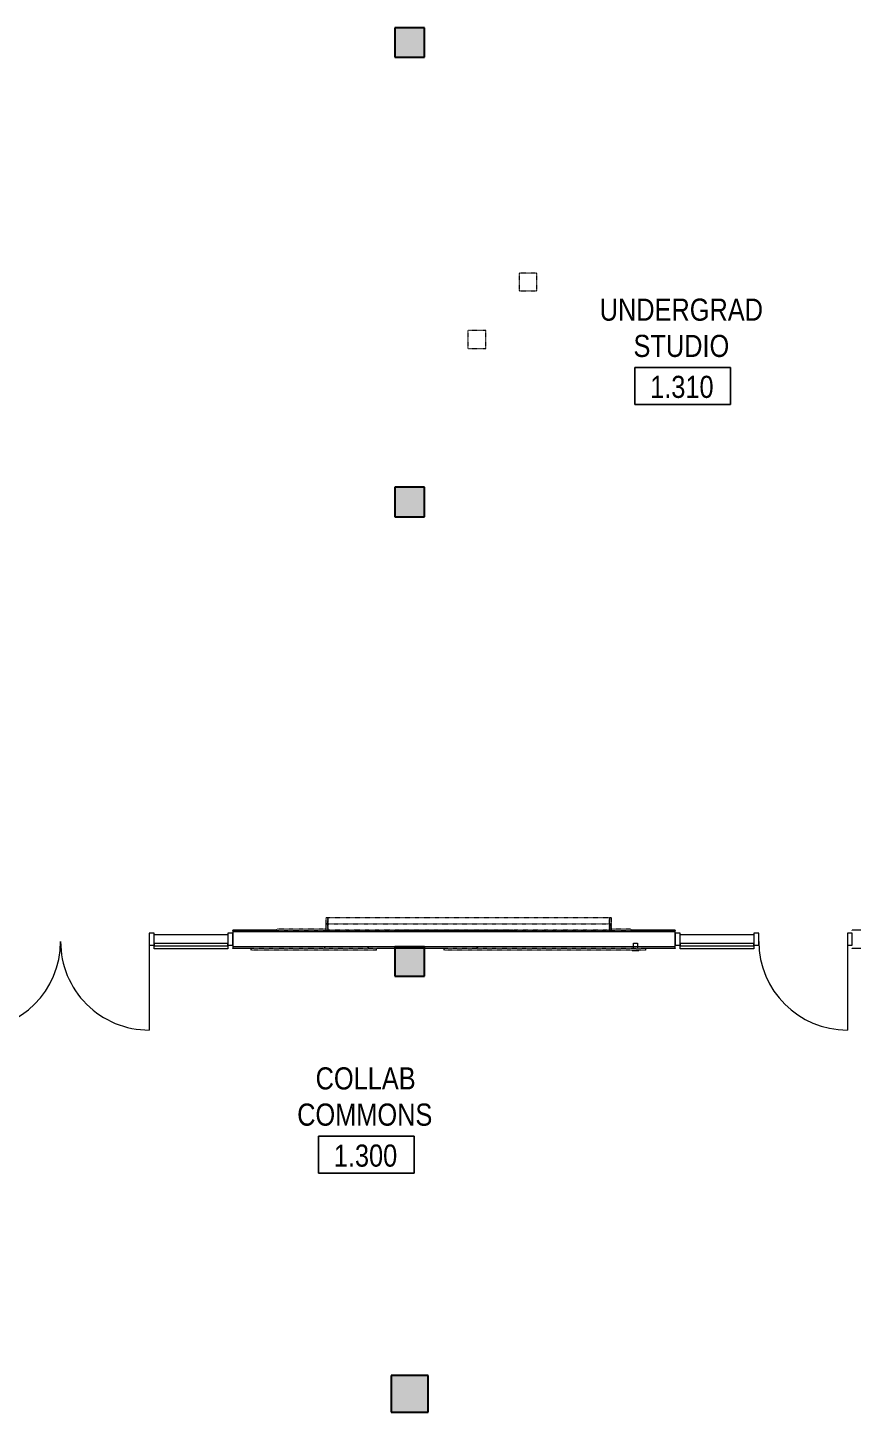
# Model space of a CAD drawing. Header units: inches. Extents: x -3640 to -1418, y -3630 to 137.
# Drawn here: x -2572 to -2236, y -958 to -395 of the extents above; entities that cross this region are included whole.
import ezdxf

# ---------------------------------------------------------------- set-up
doc = ezdxf.new("R2010")
doc.units = ezdxf.units.IN
doc.header["$MEASUREMENT"] = 0
doc.linetypes.add('Hidden Equipment- BSALS', pattern=[0.0625, 0.03125, -0.03125])
for name, color, linetype, lineweight in [('A-AREA-IDEN', 2, 'Continuous', 9), ('A-DOOR', 31, 'Continuous', 13), ('A-GLAZ-CURT', 52, 'Continuous', 13), ('A-GLAZ-CWMG', 51, 'Continuous', 13), ('A-WALL', 113, 'Continuous', 13), ('A-WALL-PATT', 111, 'Continuous', 13), ('E-SERT', 181, 'Continuous', 13), ('I-WALL', 2, 'Continuous', 13), ('Q-SPCQ', 91, 'Continuous', 13), ('S-COLS', 52, 'Continuous', 13)]:
    doc.layers.add(name, color=color, linetype=linetype, lineweight=lineweight)
doc.styles.add('Arial Narrow', font='ARIALN.TTF', dxfattribs={"height": 9})
pattern_1 = [(0, (0, 0), (30.72, 7.68), [1.267, -21.773, 1.267, -21.773, -122.88]), (0, (0, 0), (30.72, 7.68), [-46.08, 1.267, -44.813, 1.267, -21.773, -53.76]), (0, (0, 0), (30.72, 7.68), [-115.2, 1.267, -14.093, 1.267, -37.133]), (120, (11.52, 3.84), (-22.011075, 22.7643), [1.267, -21.773, 1.267, -21.773, -122.88]), (120, (11.52, 3.84), (-22.011075, 22.7643), [-46.08, 1.267, -44.813, 1.267, -21.773, -53.76]), (120, (11.52, 3.84), (-22.011075, 22.7643), [-115.2, 1.267, -14.093, 1.267, -37.133]), (240, (15.36, 19.2), (-8.708925, -30.4443), [1.267, -21.773, 1.267, -21.773, -122.88]), (240, (15.36, 19.2), (-8.708925, -30.4443), [-46.08, 1.267, -44.813, 1.267, -21.773, -53.76]), (240, (15.36, 19.2), (-8.708925, -30.4443), [-115.2, 1.267, -14.093, 1.267, -37.133])]

# ---------------------------------------------------------------- blocks, each defined once
blk = doc.blocks.new('15830016-STRUCT_MARTINEZ-MOORE_CENTRAL_v2018_rvt-1-DIMENSION PLAN - LEVEL 1 _567_ - 2__ - CAD')
at = {"layer": 'S-COLS', "lineweight": 5}
for points in [[(-2410.4, -406.64), (-2410.4, -394.64), (-2422.4, -394.64), (-2422.4, -406.64)], [(-2410.4, -593.64), (-2410.4, -581.64), (-2422.4, -581.64), (-2422.4, -593.64)], [(-2410.4, -780.64), (-2410.4, -768.64), (-2422.4, -768.64), (-2422.4, -780.64)], [(-2408.9, -958.14), (-2408.9, -943.14), (-2423.9, -943.14), (-2423.9, -958.14)]]:
    blk.add_hatch(color=50, dxfattribs=at).paths.add_polyline_path(points, flags=0)
at = {"layer": 'S-COLS', "color": 253, "lineweight": 25}
for p, q in [((-2410.4, -394.64), (-2422.4, -394.64)), ((-2422.4, -394.64), (-2422.4, -406.64)), ((-2410.4, -406.64), (-2410.4, -394.64)), ((-2422.4, -406.64), (-2410.4, -406.64)), ((-2410.4, -581.64), (-2422.4, -581.64)), ((-2422.4, -581.64), (-2422.4, -593.64)), ((-2410.4, -593.64), (-2410.4, -581.64)), ((-2422.4, -593.64), (-2410.4, -593.64)), ((-2410.4, -768.64), (-2422.4, -768.64)), ((-2422.4, -768.64), (-2422.4, -780.64)), ((-2410.4, -780.64), (-2410.4, -768.64)), ((-2422.4, -780.64), (-2410.4, -780.64)), ((-2408.9, -943.14), (-2423.9, -943.14)), ((-2423.9, -943.14), (-2423.9, -958.14)), ((-2408.9, -958.14), (-2408.9, -943.14)), ((-2423.9, -958.14), (-2408.9, -958.14))]:
    blk.add_line(p, q, dxfattribs=at)
blk = doc.blocks.new('SD_Card_Reader-BSALS - Card Reader-V51-DIMENSION PLAN - LEVEL 1 _567_ - 2__ - CAD')
at = {"layer": 'E-SERT', "color": 250, "lineweight": 9}
for p, q in [((-2325.95, -770.02), (-2325.95, -770.14)), ((-2325.95, -770.14), (-2323.2, -770.14)), ((-2325.32, -769.27), (-2325.32, -767.27)), ((-2325.32, -767.27), (-2323.82, -767.27)), ((-2323.82, -767.27), (-2323.82, -769.27)), ((-2323.2, -770.14), (-2323.2, -770.02))]:
    blk.add_line(p, q, dxfattribs=at)
blk = doc.blocks.new('15830016-ELEC_BSALS_CENTRAL_v2018_rvt-1-DIMENSION PLAN - LEVEL 1 _567_ - 2__ - CAD')
at = {"color": 250, "lineweight": 9}
blk.add_blockref('SD_Card_Reader-BSALS - Card Reader-V51-DIMENSION PLAN - LEVEL 1 _567_ - 2__ - CAD', (0, 0), dxfattribs=at)
blk = doc.blocks.new('Equip-Projector-Ceiling- BSALS - PROJECTOR-3867191-DIMENSION PLAN - LEVEL 1 _567_ - 2__ - CAD')
at = {"layer": 'Q-SPCQ', "linetype": 'Hidden Equipment- BSALS', "lineweight": 20}
for p, q in [((-3.65, -3.65), (-3.65, 3.65)), ((-3.65, 3.65), (3.65, 3.65)), ((3.65, 3.65), (3.65, -3.65)), ((3.65, -3.65), (-3.65, -3.65))]:
    blk.add_line(p, q, dxfattribs=at)
blk = doc.blocks.new('Equip- Marker Board- 1 Panell - MB1-4_x8_-2941248-DIMENSION PLAN - LEVEL 1 _567_ - 2__ - CAD')
at = {"layer": 'Q-SPCQ', "linetype": 'Hidden Equipment- BSALS', "lineweight": 20}
for p, q in [((-12, 0.25), (-20, 0.25)), ((-12, -0.25), (-12, 0.25)), ((-60, -0.19), (-60, -0.25)), ((-60, -0.25), (-20.69, -0.25)), ((-20, -0.25), (-12, -0.25))]:
    blk.add_line(p, q, dxfattribs=at)
blk = doc.blocks.new('Equip- Marker Board- 1 Panell - MB1-4_x8_-V73-DIMENSION PLAN - LEVEL 1 _567_ - 2__ - CAD')
at = {"layer": 'Q-SPCQ', "linetype": 'Hidden Equipment- BSALS', "lineweight": 20}
for p, q in [((-40, 0.25), (-60, 0.25)), ((-60, 0.25), (-60, -0.25)), ((-60, -0.25), (-40, -0.25)), ((-39.32, -0.25), (-12, -0.25)), ((-12, -0.25), (-12, -0.19))]:
    blk.add_line(p, q, dxfattribs=at)
blk = doc.blocks.new('Basic Wall _ B6-7 1_4_-BSALS - ___-3569067-DIMENSION PLAN - LEVEL 1 _567_ - 2__ - CAD')
at = {"layer": 'I-WALL', "lineweight": 20}
for p, q in [((-2488.4, -769.39), (-2488.4, -769.27)), ((-2480.9, -769.39), (-2488.4, -769.39)), ((-2422.4, -769.39), (-2429.9, -769.39)), ((-2402.4, -769.39), (-2410.4, -769.39)), ((-2308.4, -769.39), (-2320.4, -769.39)), ((-2308.4, -769.27), (-2308.4, -769.39)), ((-2236.4, -769.39), (-2236.4, -769.27)), ((-2226.4, -769.39), (-2236.4, -769.39)), ((-2175.27, -769.39), (-2214.4, -769.39)), ((-2175.27, -769.27), (-2175.27, -769.39))]:
    blk.add_line(p, q, dxfattribs=at)
blk = doc.blocks.new('Basic Wall _ B6-7 1_4_-BSALS - ___-3569066-DIMENSION PLAN - LEVEL 1 _567_ - 2__ - CAD')
at = {"layer": 'I-WALL', "lineweight": 20}
for p, q in [((-2488.4, -762.02), (-2488.4, -761.89)), ((-2470.4, -761.89), (-2488.4, -761.89)), ((-2308.4, -761.89), (-2326.4, -761.89)), ((-2308.4, -761.89), (-2308.4, -762.02)), ((-2236.4, -762.02), (-2236.4, -761.89)), ((-2175.4, -761.89), (-2236.4, -761.89)), ((-2175.4, -761.89), (-2175.27, -762.02))]:
    blk.add_line(p, q, dxfattribs=at)
blk = doc.blocks.new('Door-J1_4-Curtain_Wall-_only works in CW_-BSALS1 - Door-J1_4-Wide_Stile-BSALS 2-3206521-DIMENSION PLAN - LEVEL 1 _567_ - 2__ - CAD')
at = {"layer": 'A-DOOR', "lineweight": 20}
blk.add_line((18, 0), (18, -36), dxfattribs=at)
at = {"layer": 'A-DOOR', "lineweight": 9}
blk.add_arc((18, 0), 36, 180, 270, dxfattribs=at)
blk = doc.blocks.new('Rectangular Mullion - 2_ x 5_ Rectangular-3206294-DIMENSION PLAN - LEVEL 1 _567_ - 2__ - CAD')
at = {"layer": 'A-GLAZ-CWMG', "lineweight": 20}
for p, q in [((0, 3.5), (-2, 3.5)), ((-2, 3.5), (-2, -1.5)), ((0, -1.5), (0, 3.5)), ((-2, -1.5), (0, -1.5))]:
    blk.add_line(p, q, dxfattribs=at)
blk = doc.blocks.new('Door-J2_4-Curtain_Wall-_only works in CW_-BSALS - Door-J2_4-Wide_Stile-BSALS-3206448-DIMENSION PLAN - LEVEL 1 _567_ - 2__ - CAD')
at = {"layer": 'A-DOOR', "lineweight": 20}
for p, q in [((-36, 0), (-36, 36)), ((36, 0), (36, 36))]:
    blk.add_line(p, q, dxfattribs=at)
at = {"layer": 'A-DOOR', "lineweight": 9}
for centre, start, end in [((-36, 0), 360, 90), ((36, 0), 90, 180)]:
    blk.add_arc(centre, 36, start, end, dxfattribs=at)
blk = doc.blocks.new('System Panel - Glazed-3296580-DIMENSION PLAN - LEVEL 1 _567_ - 2__ - CAD')
at = {"layer": 'A-GLAZ-CURT', "lineweight": 20}
for p, q in [((15, -0.75), (-15, -0.75)), ((-15, -0.75), (-15, -1.75)), ((-15, -1.75), (15, -1.75)), ((15, -1.75), (15, -0.75))]:
    blk.add_line(p, q, dxfattribs=at)
blk = doc.blocks.new('Rectangular Mullion - 2_ x 5_ Rectangular-3206449-DIMENSION PLAN - LEVEL 1 _567_ - 2__ - CAD')
at = {"layer": 'A-GLAZ-CWMG', "lineweight": 20}
for p, q in [((-2, 1.5), (0, 1.5)), ((-2, -3.5), (-2, 1.5)), ((0, 1.5), (0, -3.5)), ((0, -3.5), (-2, -3.5))]:
    blk.add_line(p, q, dxfattribs=at)
blk = doc.blocks.new('Rectangular Mullion - 2_ x 5_ Rectangular-3206447-DIMENSION PLAN - LEVEL 1 _567_ - 2__ - CAD')
at = {"layer": 'A-GLAZ-CWMG', "lineweight": 20}
for p, q in [((-1, 1.5), (1, 1.5)), ((-1, -3.5), (-1, 1.5)), ((1, 1.5), (1, -3.5)), ((1, -3.5), (-1, -3.5))]:
    blk.add_line(p, q, dxfattribs=at)
blk = doc.blocks.new('System Panel - Glazed-3296552-DIMENSION PLAN - LEVEL 1 _567_ - 2__ - CAD')
at = {"layer": 'A-GLAZ-CURT', "lineweight": 20}
for p, q in [((15, 1.75), (-15, 1.75)), ((-15, 1.75), (-15, 0.75)), ((-15, 0.75), (15, 0.75)), ((15, 0.75), (15, 1.75))]:
    blk.add_line(p, q, dxfattribs=at)
blk = doc.blocks.new('Rectangular Mullion - 2_ x 5_ Rectangular-3206522-DIMENSION PLAN - LEVEL 1 _567_ - 2__ - CAD')
at = {"layer": 'A-GLAZ-CWMG', "lineweight": 20}
for p, q in [((-2, 3.5), (0, 3.5)), ((-2, -1.5), (-2, 3.5)), ((0, 3.5), (0, -1.5)), ((0, -1.5), (-2, -1.5))]:
    blk.add_line(p, q, dxfattribs=at)
blk = doc.blocks.new('Rectangular Mullion - 2_ x 5_ Rectangular-3206291-DIMENSION PLAN - LEVEL 1 _567_ - 2__ - CAD')
at = {"layer": 'A-GLAZ-CWMG', "lineweight": 20}
for p, q in [((-1, 3.5), (1, 3.5)), ((-1, -1.5), (-1, 3.5)), ((1, 3.5), (1, -1.5)), ((1, -1.5), (-1, -1.5))]:
    blk.add_line(p, q, dxfattribs=at)
blk = doc.blocks.new('Rectangular Mullion - 6 x 6 interior mullion-3182181-DIMENSION PLAN - LEVEL 1 _567_ - 2__ - CAD')
at = {"layer": 'A-GLAZ-CWMG', "lineweight": 9}
for p, q in [((-2948.4, -763.64), (-2918.4, -763.64)), ((-2948.4, -769.52), (-2948.4, -768.33)), ((-2918.4, -769.52), (-2948.4, -769.52)), ((-2918.4, -768.33), (-2918.4, -769.52))]:
    blk.add_line(p, q, dxfattribs=at)
blk = doc.blocks.new('Rectangular Mullion - 6 x 6 interior mullion-V87-DIMENSION PLAN - LEVEL 1 _567_ - 2__ - CAD')
at = {"layer": 'A-GLAZ-CWMG', "lineweight": 9}
for p, q in [((-2734.4, -763.64), (-2704.4, -763.64)), ((-2734.4, -769.52), (-2734.4, -768.33)), ((-2704.4, -769.52), (-2734.4, -769.52)), ((-2704.4, -768.33), (-2704.4, -769.52))]:
    blk.add_line(p, q, dxfattribs=at)
blk = doc.blocks.new('Projection_Screen-Draper_Inc_-Targa - PROJECTION SCREEN 116_ x 72_5_-3119748-DIMENSION PLAN - LEVEL 1 _567_ - 2__ - CAD')
at = {"layer": 'Q-SPCQ', "linetype": 'Hidden Equipment- BSALS', "lineweight": 20}
for p, q in [((-58, 0), (-58, 5.25)), ((-58, 5.25), (-57.32, 5.25)), ((-58, 2.72), (58, 2.72)), ((-57.32, 0), (-58, 0)), ((-57.93, 2.76), (-57.32, 2.76)), ((-57.93, 0.06), (-57.93, 2.76)), ((-57.93, 0.06), (-57.32, 0.06)), ((-57.32, 5.25), (-57.32, 0)), ((-57.32, 5.2), (57.31, 5.2)), ((-57.32, 0.06), (-57.32, 5.2)), ((57.31, 0.06), (-57.32, 0.06)), ((57.31, 0), (57.31, 5.25)), ((57.31, 5.25), (58, 5.25)), ((57.31, 5.2), (57.31, 0.06)), ((57.93, 2.76), (57.31, 2.76)), ((57.93, 0.06), (57.31, 0.06)), ((58, 0), (57.31, 0)), ((57.93, 0.06), (57.93, 2.76)), ((58, 5.25), (58, 0))]:
    blk.add_line(p, q, dxfattribs=at)
blk = doc.blocks.new('FINE ARTS CORRIDOR NORTH WALL - FINE ARTS CORRIDOR NORTH WALL-3632996-DIMENSION PLAN - LEVEL 1 _567_ - 2__ - CAD')
at = {"layer": 'Q-SPCQ', "linetype": 'Hidden Equipment- BSALS', "lineweight": 20}
for p, q in [((-2904.4, -769.27), (-2822.4, -769.27)), ((-2904.4, -770.02), (-2904.4, -769.27)), ((-2822.4, -770.02), (-2904.4, -770.02)), ((-2822.4, -770.02), (-2822.4, -769.27)), ((-2794.9, -769.27), (-2743.9, -769.27)), ((-2794.9, -770.02), (-2794.9, -769.27)), ((-2743.9, -770.02), (-2794.9, -770.02)), ((-2743.9, -770.02), (-2743.9, -769.27)), ((-2480.9, -769.27), (-2429.9, -769.27)), ((-2480.9, -770.02), (-2480.9, -769.27)), ((-2429.9, -770.02), (-2480.9, -770.02)), ((-2429.9, -770.02), (-2429.9, -769.27)), ((-2402.4, -769.27), (-2320.4, -769.27)), ((-2402.4, -770.02), (-2402.4, -769.27)), ((-2320.4, -770.02), (-2402.4, -770.02)), ((-2320.4, -770.02), (-2320.4, -769.27))]:
    blk.add_line(p, q, dxfattribs=at)
blk = doc.blocks.new('Room Tag- BSALS - Room Tag-28050-DIMENSION PLAN - LEVEL 1 _567_ - 2__ - CAD')
at = {"layer": 'A-AREA-IDEN'}
for p, q in [((-0.203125, -0.171875), (-0.203125, -0.015625)), ((-0.203125, -0.015625), (0.203125, -0.015625)), ((0.203125, -0.015625), (-0.203125, -0.015625)), ((-0.203125, -0.015625), (-0.203125, -0.171875)), ((0.203125, -0.015625), (0.203125, -0.171875)), ((0.203125, -0.171875), (0.203125, -0.015625)), ((0.203125, -0.171875), (-0.203125, -0.171875)), ((-0.203125, -0.171875), (0.203125, -0.171875))]:
    blk.add_line(p, q, dxfattribs=at)

msp = doc.modelspace()

# ---------------------------------------------------------------- block references
at = {"lineweight": 5}
msp.add_blockref('15830016-STRUCT_MARTINEZ-MOORE_CENTRAL_v2018_rvt-1-DIMENSION PLAN - LEVEL 1 _567_ - 2__ - CAD', (0, 0), dxfattribs=at)

# ---------------------------------------------------------------- next in the draw order: hatches: boundary and pattern name
at = {"layer": 'A-WALL-PATT', "lineweight": 9}
h = msp.add_hatch(dxfattribs=at)
h.set_pattern_fill('FP_1', color=256, style=0, pattern_type=2)
h.set_pattern_definition(pattern_1)
h.paths.add_polyline_path([(-2175.27, -762.64), (-2175.27, -762.02), (-2236.4, -762.02), (-2236.4, -762.64), (-2223.68, -762.64)], flags=0)
h.paths.add_polyline_path([(-2308.4, -762.64), (-2308.4, -762.02), (-2488.4, -762.02), (-2488.4, -762.64), (-2326.4, -762.64)], flags=0)
h = msp.add_hatch(dxfattribs=at)
h.set_pattern_fill('FP_1', color=256, style=0, pattern_type=2)
h.set_pattern_definition(pattern_1)
h.paths.add_polyline_path([(-2175.27, -769.27), (-2175.27, -768.64), (-2236.4, -768.64), (-2236.4, -769.27), (-2223.68, -769.27)], flags=0)
h.paths.add_polyline_path([(-2320.4, -769.27), (-2308.4, -769.27), (-2308.4, -768.64), (-2488.4, -768.64), (-2488.4, -769.27), (-2402.4, -769.27)], flags=0)

# ---------------------------------------------------------------- next in the draw order: linework, layer by layer
at = {"layer": 'A-WALL'}
for p, q in [((-2308.4, -762.64), (-2488.4, -762.64)), ((-2308.4, -768.64), (-2488.4, -768.64))]:
    msp.add_line(p, q, dxfattribs=at)
at = {"layer": 'I-WALL', "lineweight": 20}
for p, q in [((-2470.4, -762.02), (-2488.4, -762.02)), ((-2488.4, -762.02), (-2488.4, -769.27)), ((-2374.4, -762.02), (-2422.4, -762.02)), ((-2308.4, -762.02), (-2326.4, -762.02)), ((-2308.4, -769.27), (-2308.4, -762.02)), ((-2488.4, -769.27), (-2480.9, -769.27)), ((-2429.9, -769.27), (-2402.4, -769.27)), ((-2320.4, -769.27), (-2308.4, -769.27))]:
    msp.add_line(p, q, dxfattribs=at)

# ---------------------------------------------------------------- next in the draw order: block references
at = {"lineweight": 5}
msp.add_blockref('15830016-ELEC_BSALS_CENTRAL_v2018_rvt-1-DIMENSION PLAN - LEVEL 1 _567_ - 2__ - CAD', (0, 0), dxfattribs=at)
at = {"layer": 'A-AREA-IDEN', "xscale": 95.99999999999994, "yscale": 95.99999999999994, "zscale": 95.99999999999994}
for p in [(-2305.39, -531.44), (-2434.06, -844.29)]:
    msp.add_blockref('Room Tag- BSALS - Room Tag-28050-DIMENSION PLAN - LEVEL 1 _567_ - 2__ - CAD', p, dxfattribs=at)
at = {"layer": 'A-DOOR', "lineweight": 20, "rotation": 180}
msp.add_blockref('Door-J2_4-Curtain_Wall-_only works in CW_-BSALS - Door-J2_4-Wide_Stile-BSALS-3206448-DIMENSION PLAN - LEVEL 1 _567_ - 2__ - CAD', (-2558.4, -766.58), dxfattribs=at)
at = {"layer": 'A-DOOR', "lineweight": 20}
msp.add_blockref('Door-J1_4-Curtain_Wall-_only works in CW_-BSALS1 - Door-J1_4-Wide_Stile-BSALS 2-3206521-DIMENSION PLAN - LEVEL 1 _567_ - 2__ - CAD', (-2256.4, -766.58), dxfattribs=at)
at = {"layer": 'A-GLAZ-CURT', "lineweight": 9}
msp.add_blockref('System Panel - Glazed-3296580-DIMENSION PLAN - LEVEL 1 _567_ - 2__ - CAD', (-2505.4, -766.58), dxfattribs=at)
at = {"layer": 'A-GLAZ-CURT', "lineweight": 9, "rotation": 180}
msp.add_blockref('System Panel - Glazed-3296552-DIMENSION PLAN - LEVEL 1 _567_ - 2__ - CAD', (-2291.4, -766.58), dxfattribs=at)
at = {"layer": 'A-GLAZ-CWMG', "lineweight": 9, "extrusion": (0, 0, -1), "rotation": 180}
for name, p in [('Rectangular Mullion - 2_ x 5_ Rectangular-3206447-DIMENSION PLAN - LEVEL 1 _567_ - 2__ - CAD', (2521.4, -766.58)), ('Rectangular Mullion - 2_ x 5_ Rectangular-3206449-DIMENSION PLAN - LEVEL 1 _567_ - 2__ - CAD', (2488.4, -766.58))]:
    msp.add_blockref(name, p, dxfattribs=at)
at = {"layer": 'A-GLAZ-CWMG', "lineweight": 9}
for name, p in [('Rectangular Mullion - 6 x 6 interior mullion-3182181-DIMENSION PLAN - LEVEL 1 _567_ - 2__ - CAD', (428, 0)), ('Rectangular Mullion - 6 x 6 interior mullion-V87-DIMENSION PLAN - LEVEL 1 _567_ - 2__ - CAD', (428, 0)), ('Rectangular Mullion - 2_ x 5_ Rectangular-3206294-DIMENSION PLAN - LEVEL 1 _567_ - 2__ - CAD', (-2236.4, -766.58))]:
    msp.add_blockref(name, p, dxfattribs=at)
at = {"layer": 'A-GLAZ-CWMG', "lineweight": 9, "extrusion": (0, 0, -1)}
for name, p in [('Rectangular Mullion - 2_ x 5_ Rectangular-3206522-DIMENSION PLAN - LEVEL 1 _567_ - 2__ - CAD', (2308.4, -766.58)), ('Rectangular Mullion - 2_ x 5_ Rectangular-3206291-DIMENSION PLAN - LEVEL 1 _567_ - 2__ - CAD', (2275.4, -766.58))]:
    msp.add_blockref(name, p, dxfattribs=at)
at = {"layer": 'I-WALL', "lineweight": 20}
for name in ['Basic Wall _ B6-7 1_4_-BSALS - ___-3569066-DIMENSION PLAN - LEVEL 1 _567_ - 2__ - CAD', 'Basic Wall _ B6-7 1_4_-BSALS - ___-3569067-DIMENSION PLAN - LEVEL 1 _567_ - 2__ - CAD']:
    msp.add_blockref(name, (0, 0), dxfattribs=at)
at = {"layer": 'Q-SPCQ', "linetype": 'Hidden Equipment- BSALS', "lineweight": 20, "extrusion": (0, 0, -1)}
for p, rotation in [((2368.29, -498.14), 270.0000000000002), ((2389.15, -521.54), 180)]:
    msp.add_blockref('Equip-Projector-Ceiling- BSALS - PROJECTOR-3867191-DIMENSION PLAN - LEVEL 1 _567_ - 2__ - CAD', p, dxfattribs=dict(at, rotation=rotation))
at = {"layer": 'Q-SPCQ', "linetype": 'Hidden Equipment- BSALS', "lineweight": 20}
for name, p in [('Projection_Screen-Draper_Inc_-Targa - PROJECTION SCREEN 116_ x 72_5_-3119748-DIMENSION PLAN - LEVEL 1 _567_ - 2__ - CAD', (-2392.4, -762.02)), ('Equip- Marker Board- 1 Panell - MB1-4_x8_-V73-DIMENSION PLAN - LEVEL 1 _567_ - 2__ - CAD', (-2410.4, -761.77)), ('Equip- Marker Board- 1 Panell - MB1-4_x8_-2941248-DIMENSION PLAN - LEVEL 1 _567_ - 2__ - CAD', (-2314.4, -761.77)), ('FINE ARTS CORRIDOR NORTH WALL - FINE ARTS CORRIDOR NORTH WALL-3632996-DIMENSION PLAN - LEVEL 1 _567_ - 2__ - CAD', (0, 0))]:
    msp.add_blockref(name, p, dxfattribs=at)

# ---------------------------------------------------------------- next in the draw order: texts
at = {"layer": 'A-AREA-IDEN', "char_height": 9, "attachment_point": 1, "style": 'Arial Narrow'}
for s, insert, width in [('UNDERGRAD', (-2339.13, -504.89), 81.507), ('STUDIO', (-2325.38, -519.64), 48.177), ('1.310', (-2318.61, -536.31), 31.512), ('COLLAB', (-2454.67, -817.74), 49.995), ('COMMONS', (-2462.17, -832.49), 67.872), ('1.300', (-2447.28, -849.16), 31.512)]:
    msp.add_mtext(s, dxfattribs=dict(at, insert=insert, width=width))

doc.saveas('drawing.dxf')
